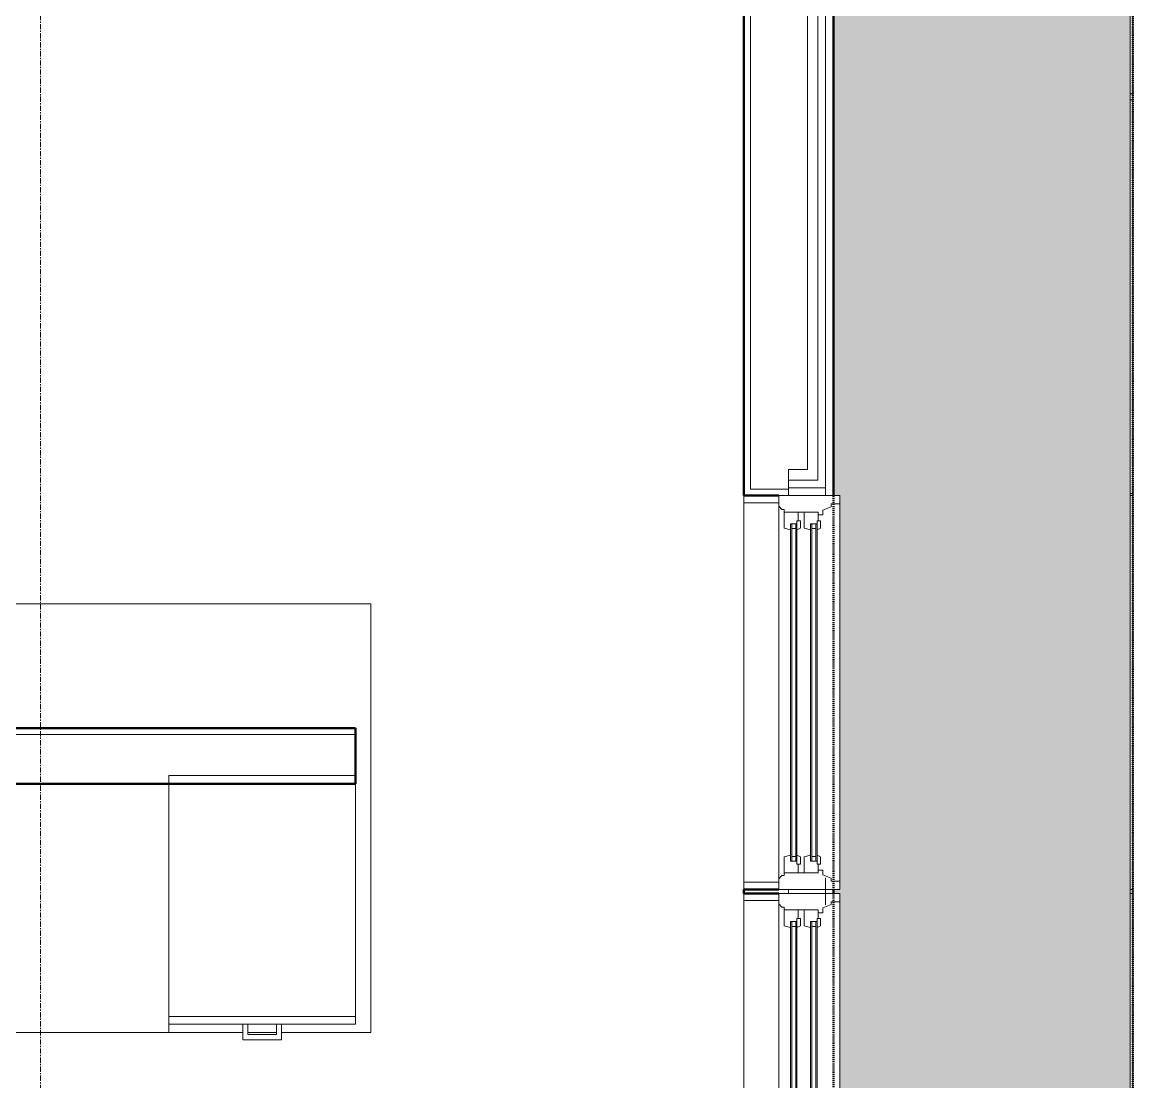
# Model space of a CAD drawing. Header units: inches. Extents: x -4235 to -464, y 9706 to 12338.
# Drawn here: x -2175.1 to -2067.9, y 11914.2 to 12016.5 of the extents above; entities that cross this region are included whole.
import ezdxf

# ---------------------------------------------------------------- set-up
doc = ezdxf.new("R2010")
doc.units = ezdxf.units.IN
doc.header["$MEASUREMENT"] = 0
doc.linetypes.add('Dash 1_16_', pattern=[0.125, 0.0625, -0.0625])
doc.linetypes.add('Grid Line 1_2_', pattern=[0.875, 0.5, -0.125, 0.125, -0.125])
for name, color, linetype, lineweight in [('0-1', 7, 'Continuous', 5), ('0-2', 10, 'Continuous', 9), ('A-CLNG-3', 13, 'Continuous', 9), ('A-CLNG-PATT-1', 253, 'Continuous', 13), ('A-GLAZ-1', 151, 'Continuous', 9), ('A-GLAZ-2', 151, 'Continuous', 20), ('A-WALL-1', 7, 'Continuous', 50), ('A-WALL-2', 250, 'Continuous', 13), ('A-WALL-3', 10, 'Continuous', 9), ('A-WALL-5', 113, 'Continuous', 9), ('A-WALL-6', 113, 'Continuous', 50), ('C-PROP-LINE-1', 91, 'Dash 1_16_', 50), ('Q-CASE-2', 10, 'Continuous', 9), ('S-GRID-1', 1, 'Grid Line 1_2_', 9)]:
    doc.layers.add(name, color=color, linetype=linetype, lineweight=lineweight)

# ---------------------------------------------------------------- blocks, each defined once
blk = doc.blocks.new('Base Cabinet 4 Drawer 254 - Base Cabinet 4 Drawer 254 18_ ADA-2970926-BACKGROUND - RCP - 1ST FLOOR')
at = {"layer": 'Q-CASE-2'}
for p, q in [((-1.14, 24), (-1.14, 25.5)), ((-1.14, 25.5), (2.61, 25.5)), ((2.11, 25), (-0.64, 25)), ((-0.64, 24), (-0.64, 25)), ((2.11, 24), (2.11, 25)), ((2.61, 25.5), (2.61, 24)), ((-8.26, 24), (9.74, 24)), ((-8.26, 23.25), (-8.26, 24)), ((-1.14, 24), (-0.64, 24)), ((2.61, 24), (2.11, 24)), ((9.74, 24), (9.74, 23.25)), ((9.74, 23.25), (-8.26, 23.25)), ((-8.26, 23.25), (-8.26, 0)), ((9.74, 0), (9.74, 23.25)), ((-8.26, 0), (9.74, 0))]:
    blk.add_line(p, q, dxfattribs=at)
blk = doc.blocks.new('Vanity Cabinet-Double Door-ADA - 33_ ADA-2763631-BACKGROUND - RCP - 1ST FLOOR')
at = {"layer": 'Q-CASE-2'}
for p, q in [((-15.26, -24), (-15.26, 0)), ((-15.26, 0), (16.74, 0)), ((16.74, 0), (16.74, -24)), ((16.74, -24), (-15.26, -24))]:
    blk.add_line(p, q, dxfattribs=at)
blk = doc.blocks.new('CTR - 1st Phase - Unit Layouts_rvt-1-BACKGROUND - RCP - 1ST FLOOR')
at = {"layer": 'A-WALL-1'}
for p, q in [((-2297.95, 11948.35), (-2142.95, 11948.35)), ((-2142.95, 11948.35), (-2142.95, 11942.98)), ((-2142.95, 11942.98), (-2225.7, 11942.98))]:
    blk.add_line(p, q, dxfattribs=at)
at = {"layer": 'A-WALL-2'}
blk.add_line((-2297.95, 11947.73), (-2142.95, 11947.73), dxfattribs=at)
at = {"layer": 'A-WALL-3'}
for p, q in [((-2297.95, 11948.35), (-2142.95, 11948.35)), ((-2142.95, 11948.35), (-2142.95, 11942.98)), ((-2142.95, 11942.98), (-2225.7, 11942.98))]:
    blk.add_line(p, q, dxfattribs=at)
at = {"layer": 'A-WALL-5'}
for p, q in [((-2299.47, 11960.35), (-2141.45, 11960.35)), ((-2141.45, 11960.35), (-2299.47, 11960.35)), ((-2141.45, 11960.35), (-2141.45, 11918.98)), ((-2141.45, 11918.98), (-2141.45, 11960.35)), ((-2153.82, 11918.98), (-2225.7, 11918.98)), ((-2153.82, 11918.98), (-2193.2, 11918.98)), ((-2150.57, 11918.98), (-2153.32, 11918.98)), ((-2150.57, 11918.98), (-2153.32, 11918.98)), ((-2141.45, 11918.98), (-2150.07, 11918.98)), ((-2141.45, 11918.98), (-2150.07, 11918.98))]:
    blk.add_line(p, q, dxfattribs=at)
at = {"layer": '0-2', "rotation": 180}
blk.add_blockref('Base Cabinet 4 Drawer 254 - Base Cabinet 4 Drawer 254 18_ ADA-2970926-BACKGROUND - RCP - 1ST FLOOR', (-2151.21, 11943.77), dxfattribs=at)
at = {"layer": '0-2'}
blk.add_blockref('Vanity Cabinet-Double Door-ADA - 33_ ADA-2763631-BACKGROUND - RCP - 1ST FLOOR', (-2177.69, 11942.98), dxfattribs=at)
blk = doc.blocks.new('Window-Double_Hung-Andersen-400_Series-Tilt_Wash - DOUBLE HUNG - COTTAGE - 1ST FLOOR-2889437-BACKGROUND - RCP - 1ST FLOOR')
at = {"layer": 'A-GLAZ-1'}
for p, q in [((-18.95, 4.31), (18.95, 4.31)), ((-18.95, 0.94), (-18.95, 4.31)), ((-18.32, 0.94), (-18.32, 4.31)), ((18.32, 0.94), (18.32, 4.31)), ((18.95, 4.31), (18.95, 0.94)), ((18.95, 0.94), (-18.95, 0.94)), ((-16.29, -0.31), (-15.7, -0.31)), ((-16.29, -0.69), (-15.7, -0.69)), ((-15.82, -0.69), (-15.82, -0.31)), ((-15.7, -0.19), (15.7, -0.19)), ((-15.7, -0.31), (15.7, -0.31)), ((-15.7, -0.69), (15.7, -0.69)), ((-15.7, -0.81), (15.7, -0.81)), ((16.29, -0.31), (15.7, -0.31)), ((16.29, -0.69), (15.7, -0.69)), ((15.82, -0.69), (15.82, -0.31)), ((-15.7, -2.13), (15.7, -2.13)), ((-16.29, -2.25), (-15.7, -2.25)), ((-16.29, -2.63), (-15.7, -2.63)), ((-15.82, -2.63), (-15.82, -2.25)), ((-15.7, -2.25), (15.7, -2.25)), ((-15.7, -2.63), (15.7, -2.63)), ((-15.7, -2.75), (15.7, -2.75)), ((16.29, -2.25), (15.7, -2.25)), ((16.29, -2.63), (15.7, -2.63)), ((15.82, -2.63), (15.82, -2.25))]:
    blk.add_line(p, q, dxfattribs=at)
at = {"layer": 'A-GLAZ-2'}
for p, q in [((-19.01, 0.94), (19.01, 0.94)), ((-19.01, -4.94), (-19.01, 0.94)), ((-17.67, 0.66), (-18, 0.94)), ((-17.67, 0.66), (-17.67, 0.44)), ((-17.67, 0.44), (-15.86, 0.44)), ((-17.42, -2.87), (-17.42, 0.44)), ((-15.86, 0.44), (-15.7, -0.19)), ((15.86, 0.44), (15.7, -0.19)), ((17.67, 0.44), (15.86, 0.44)), ((17.42, -2.87), (17.42, 0.44)), ((17.67, 0.66), (18, 0.94)), ((17.67, 0.66), (17.67, 0.44)), ((19.01, 0.94), (19.01, -4.94)), ((-17.42, -0.94), (-16.57, -0.94)), ((-16.57, -0.81), (-16.57, -1.16)), ((-15.7, -0.81), (-16.57, -0.81)), ((-16.29, -0.81), (-16.29, -0.19)), ((-15.7, -0.19), (-16.29, -0.19)), ((-15.86, -1.16), (-15.7, -0.81)), ((15.7, -0.19), (16.29, -0.19)), ((15.86, -1.16), (15.7, -0.81)), ((15.7, -0.81), (16.57, -0.81)), ((16.29, -0.81), (16.29, -0.19)), ((16.57, -0.81), (16.57, -1.16)), ((17.42, -0.94), (16.57, -0.94)), ((-17.42, -1.5), (-15.86, -1.5)), ((-15.86, -1.16), (-16.57, -1.16)), ((-16.29, -2.75), (-16.29, -2.13)), ((-15.7, -2.13), (-16.29, -2.13)), ((-15.86, -1.5), (-15.7, -2.13)), ((15.86, -1.5), (15.7, -2.13)), ((15.7, -2.13), (16.29, -2.13)), ((15.86, -1.16), (16.57, -1.16)), ((17.42, -1.5), (15.86, -1.5)), ((16.29, -2.75), (16.29, -2.13)), ((-17.42, -2.87), (-16.57, -2.87)), ((-17.14, -3.31), (-17.14, -2.87)), ((-16.57, -2.75), (-16.57, -3.09)), ((-15.7, -2.75), (-16.57, -2.75)), ((-15.86, -3.09), (-16.57, -3.09)), ((-15.86, -3.09), (-15.7, -2.75)), ((15.86, -3.09), (15.7, -2.75)), ((15.7, -2.75), (16.57, -2.75)), ((15.86, -3.09), (16.57, -3.09)), ((16.57, -2.75), (16.57, -3.09)), ((17.42, -2.87), (16.57, -2.87)), ((17.14, -3.31), (17.14, -2.87)), ((-19.01, -3.56), (-20.51, -3.56)), ((-18.2, -4.12), (-17.92, -4.12)), ((-18.2, -4.94), (-18.2, -4.12)), ((-17.92, -4.12), (-17.61, -3.31)), ((-17.61, -3.31), (-17.14, -3.31)), ((17.61, -3.31), (17.14, -3.31)), ((17.92, -4.12), (17.61, -3.31)), ((18.2, -4.12), (17.92, -4.12)), ((18.2, -4.94), (18.2, -4.12)), ((19.01, -3.56), (20.51, -3.56)), ((19.01, -4.94), (-19.01, -4.94))]:
    blk.add_line(p, q, dxfattribs=at)
blk = doc.blocks.new('Family - ___-2835860-BACKGROUND - RCP - 1ST FLOOR')
at = {"layer": 'C-PROP-LINE-1'}
blk.add_line((-2067.92, 11247.39), (-2067.92, 12118.59), dxfattribs=at)
blk = doc.blocks.new('Family - ___-2835903-BACKGROUND - RCP - 1ST FLOOR')
at = {"layer": 'C-PROP-LINE-1'}
blk.add_line((-2096.82, 11276.29), (-2096.82, 12089.69), dxfattribs=at)
blk = doc.blocks.new('Family - ___-2835932-BACKGROUND - RCP - 1ST FLOOR')
at = {"layer": 'C-PROP-LINE-1'}
blk.add_line((-2067.92, 11247.39), (-2067.92, 12118.59), dxfattribs=at)

msp = doc.modelspace()

# ---------------------------------------------------------------- hatches: boundary and pattern name
at = {"layer": 'A-CLNG-PATT-1'}
h = msp.add_hatch(dxfattribs=at)
h.set_pattern_fill('FP_8', color=256, style=0, pattern_type=2)
h.set_pattern_definition([(90, (-2963.524, 11049.389), (4, -2e-16), []), (0, (-2963.524, 11049.389), (8, -8), [4, -28]), (0, (-2959.524, 11065.389), (8, -8), [4, -28])])
h.paths.add_polyline_path([(-3860.47, 9980.44), (-3831.82, 10009.09), (-3831.82, 10051.37), (-3832.45, 10051.37), (-3832.45, 10089.39), (-3831.82, 10089.39), (-3831.82, 10127.98), (-3832.45, 10127.98), (-3832.45, 10166), (-3831.82, 10166), (-3831.82, 10167.33), (-3832.73, 10167.33), (-3832.73, 10203.45), (-3831.82, 10203.45), (-3831.82, 10213.15), (-3831.89, 10213.15), (-3831.89, 10212.15), (-3832.69, 10212.15), (-3832.69, 10213.15), (-3834.54, 10213.15), (-3834.57, 10213.01), (-3835.27, 10211.79), (-3836.35, 10210.89), (-3837.8, 10210.41), (-3839.08, 10210.41), (-3840.41, 10210.89), (-3841.51, 10211.83), (-3842.19, 10213.01), (-3842.44, 10214.4), (-3842.19, 10215.79), (-3841.71, 10216.69), (-3860.47, 10216.69), (-3860.47, 9996.98)], flags=0)
h.paths.add_polyline_path([(-2068.17, 9980.44), (-2068.17, 10851.14), (-2096.82, 10822.49), (-2096.82, 10780.21), (-2096.2, 10780.21), (-2096.2, 10742.19), (-2096.82, 10742.19), (-2096.82, 10703.41), (-2096.2, 10703.41), (-2096.2, 10665.39), (-2096.82, 10665.39), (-2096.82, 10665.01), (-2096.2, 10665.01), (-2096.2, 10626.99), (-2096.82, 10626.99), (-2096.82, 10571.43), (-2095.82, 10571.43), (-2095.82, 10542.43), (-2096.82, 10542.43), (-2096.82, 10511.41), (-2096.2, 10511.41), (-2096.2, 10473.39), (-2096.82, 10473.39), (-2096.82, 10396.21), (-2096.2, 10396.21), (-2096.2, 10358.19), (-2096.82, 10358.19), (-2096.82, 10357.81), (-2096.2, 10357.81), (-2096.2, 10319.79), (-2096.82, 10319.79), (-2096.82, 10290.15), (-2095.82, 10290.15), (-2095.82, 10261.15), (-2096.82, 10261.15), (-2096.82, 10204.21), (-2096.2, 10204.21), (-2096.2, 10166.19), (-2096.82, 10166.19), (-2096.82, 10165.81), (-2096.2, 10165.81), (-2096.2, 10127.79), (-2096.82, 10127.79), (-2096.82, 10127.41), (-2096.2, 10127.41), (-2096.2, 10089.39), (-2096.82, 10089.39), (-2096.82, 10009.09), (-2070.75, 9983.01)], flags=0)
h.paths.add_polyline_path([(-3834.32, 10215.65), (-3832.69, 10215.65), (-3832.69, 10216.65), (-3831.89, 10216.65), (-3831.89, 10215.65), (-3831.82, 10215.65), (-3831.82, 10242.99), (-3832.45, 10242.99), (-3832.45, 10281.01), (-3831.82, 10281.01), (-3831.82, 10362.63), (-3832.82, 10362.63), (-3832.82, 10391.63), (-3831.82, 10391.63), (-3831.82, 10434.99), (-3832.45, 10434.99), (-3832.45, 10473.01), (-3831.82, 10473.01), (-3831.82, 10473.77), (-3832.45, 10473.77), (-3832.45, 10511.79), (-3831.82, 10511.79), (-3831.82, 10569.59), (-3831.89, 10569.59), (-3831.89, 10568.59), (-3832.69, 10568.59), (-3832.69, 10569.59), (-3834.54, 10569.59), (-3834.57, 10569.45), (-3835.33, 10568.18), (-3836.35, 10567.33), (-3837.8, 10566.84), (-3839.08, 10566.84), (-3840.41, 10567.33), (-3841.51, 10568.27), (-3842.19, 10569.45), (-3842.44, 10570.84), (-3842.19, 10572.23), (-3841.49, 10573.45), (-3840.41, 10574.35), (-3838.96, 10574.83), (-3837.68, 10574.83), (-3836.35, 10574.35), (-3835.25, 10573.41), (-3834.57, 10572.23), (-3834.54, 10572.09), (-3832.69, 10572.09), (-3832.69, 10573.09), (-3831.89, 10573.09), (-3831.89, 10572.09), (-3831.82, 10572.09), (-3831.82, 10588.78), (-3832.45, 10588.78), (-3832.45, 10626.8), (-3831.82, 10626.8), (-3831.82, 10627.18), (-3832.45, 10627.18), (-3832.45, 10665.2), (-3831.82, 10665.2), (-3831.82, 10745.63), (-3832.82, 10745.63), (-3832.82, 10774.63), (-3831.82, 10774.63), (-3831.82, 10780.97), (-3832.45, 10780.97), (-3832.45, 10818.99), (-3831.82, 10818.99), (-3831.82, 10857.77), (-3832.45, 10857.77), (-3832.45, 10895.79), (-3831.82, 10895.79), (-3831.82, 10901.49), (-3832.82, 10901.49), (-3832.82, 10930.49), (-3831.82, 10930.49), (-3831.82, 10961.34), (-3831.89, 10961.34), (-3831.89, 10960.34), (-3832.69, 10960.34), (-3832.69, 10961.34), (-3834.54, 10961.34), (-3834.57, 10961.2), (-3835.27, 10959.98), (-3836.35, 10959.08), (-3837.8, 10958.59), (-3839.08, 10958.59), (-3840.41, 10959.08), (-3841.51, 10960.02), (-3842.19, 10961.2), (-3842.44, 10962.59), (-3842.19, 10963.98), (-3841.49, 10965.2), (-3840.41, 10966.1), (-3838.96, 10966.58), (-3837.68, 10966.58), (-3836.35, 10966.1), (-3835.25, 10965.16), (-3834.57, 10963.98), (-3834.54, 10963.84), (-3832.69, 10963.84), (-3832.69, 10964.84), (-3831.89, 10964.84), (-3831.89, 10963.84), (-3831.82, 10963.84), (-3831.82, 10973.54), (-3832.73, 10973.54), (-3832.73, 11009.66), (-3831.82, 11009.66), (-3831.82, 11011.18), (-3832.45, 11011.18), (-3832.45, 11049.2), (-3831.82, 11049.2), (-3831.82, 11049.58), (-3832.45, 11049.58), (-3832.45, 11087.6), (-3831.82, 11087.6), (-3831.82, 11403.73), (-3831.89, 11403.73), (-3831.89, 11402.73), (-3832.69, 11402.73), (-3832.69, 11403.73), (-3834.54, 11403.73), (-3834.57, 11403.6), (-3835.27, 11402.38), (-3836.35, 11401.47), (-3837.8, 11400.99), (-3839.08, 11400.99), (-3840.41, 11401.47), (-3841.51, 11402.42), (-3842.19, 11403.6), (-3842.44, 11404.98), (-3842.19, 11406.37), (-3841.49, 11407.59), (-3840.41, 11408.5), (-3838.96, 11408.98), (-3837.68, 11408.98), (-3836.35, 11408.5), (-3835.25, 11407.55), (-3834.57, 11406.37), (-3834.54, 11406.23), (-3832.69, 11406.23), (-3832.69, 11407.23), (-3831.89, 11407.23), (-3831.89, 11406.23), (-3831.82, 11406.23), (-3831.82, 11433.64), (-3860.47, 11433.64), (-3860.47, 11013.86), (-3833.89, 11013.86), (-3833.89, 11013.11), (-3860.47, 11013.11), (-3860.47, 10217.44), (-3840.93, 10217.48), (-3840.41, 10217.92), (-3838.96, 10218.4), (-3837.68, 10218.4), (-3836.35, 10217.92), (-3835.79, 10217.44), (-3833.32, 10217.44), (-3833.32, 10216.69), (-3835.09, 10216.69), (-3834.57, 10215.79), (-3834.54, 10215.65)], flags=0)
h.paths.add_polyline_path([(-2068.17, 11247.64), (-2068.17, 12118.34), (-2096.82, 12089.69), (-2096.82, 11970.8), (-2096.2, 11970.8), (-2096.2, 11932.78), (-2096.82, 11932.78), (-2096.82, 11932.4), (-2096.2, 11932.4), (-2096.2, 11894.38), (-2096.82, 11894.38), (-2096.82, 11840.75), (-2095.82, 11840.75), (-2095.82, 11811.75), (-2096.82, 11811.75), (-2096.82, 11778.8), (-2096.2, 11778.8), (-2096.2, 11740.78), (-2096.82, 11740.78), (-2096.82, 11740.4), (-2096.2, 11740.4), (-2096.2, 11702.38), (-2096.82, 11702.38), (-2096.82, 11663.6), (-2096.2, 11663.6), (-2096.2, 11625.58), (-2096.82, 11625.58), (-2096.82, 11557.35), (-2095.82, 11557.35), (-2095.82, 11528.35), (-2096.82, 11528.35), (-2096.82, 11471.79), (-2096.2, 11471.79), (-2096.2, 11433.77), (-2096.82, 11433.77), (-2096.82, 11433.39), (-2096.2, 11433.39), (-2096.2, 11395.37), (-2096.82, 11395.37), (-2096.82, 11356.4), (-2096.2, 11356.4), (-2096.2, 11318.38), (-2096.82, 11318.38), (-2096.82, 11276.29), (-2070.75, 11250.21)], flags=0)
h.paths.add_polyline_path([(-3841.98, 11548.34), (-3841.49, 11549.18), (-3840.41, 11550.09), (-3838.96, 11550.57), (-3837.68, 11550.57), (-3836.35, 11550.09), (-3835.25, 11549.14), (-3834.78, 11548.34), (-3832.69, 11548.34), (-3832.69, 11548.83), (-3831.89, 11548.81), (-3831.89, 11548.34), (-3831.82, 11548.34), (-3831.82, 11775.74), (-3831.89, 11775.74), (-3831.89, 11774.74), (-3832.69, 11774.74), (-3832.69, 11775.74), (-3834.54, 11775.74), (-3834.57, 11775.6), (-3835.27, 11774.38), (-3836.35, 11773.48), (-3837.8, 11772.99), (-3839.08, 11772.99), (-3840.41, 11773.48), (-3841.51, 11774.42), (-3842.19, 11775.6), (-3842.44, 11776.99), (-3842.19, 11778.38), (-3841.49, 11779.6), (-3840.41, 11780.5), (-3838.96, 11780.98), (-3837.68, 11780.98), (-3836.35, 11780.5), (-3835.25, 11779.56), (-3834.57, 11778.38), (-3834.54, 11778.24), (-3832.69, 11778.24), (-3832.69, 11779.24), (-3831.89, 11779.24), (-3831.89, 11778.24), (-3831.82, 11778.24), (-3831.82, 11823.24), (-3860.47, 11823.24), (-3860.47, 11548.34), (-3842.19, 11548.34)], flags=0)
h.paths.add_polyline_path([(-3831.82, 11824.99), (-3831.82, 11933.34), (-3832.45, 11933.34), (-3832.45, 11971.36), (-3832.45, 11971.37), (-3832.45, 12009.39), (-3831.82, 12009.39), (-3831.82, 12032.24), (-3832.45, 12032.24), (-3832.45, 12070.27), (-3831.82, 12070.27), (-3831.82, 12089.69), (-3860.47, 12118.34), (-3860.47, 12085.69), (-3834.85, 12085.69), (-3834.85, 12084.94), (-3860.47, 12084.94), (-3860.47, 11824.99), (-3833.82, 11824.99)], flags=0)

# ---------------------------------------------------------------- linework, layer by layer
at = {"layer": 'A-CLNG-3'}
msp.add_line((-2068.17, 12118.34), (-2068.17, 11247.64), dxfattribs=at)
at = {"layer": 'A-WALL-5'}
for p, q in [((-2067.92, 12118.21), (-2067.92, 11433.58)), ((-2105.45, 11970.74), (-2105.45, 12089.69)), ((-2097.57, 12088.94), (-2097.57, 11971.55)), ((-2099.32, 12087.19), (-2099.32, 11973.3)), ((-2098.32, 12088.19), (-2098.32, 11972.3)), ((-2104.82, 11971.43), (-2104.82, 12081.69)), ((-2067.92, 12009.58), (-2068.17, 12009.58)), ((-2068.17, 12009.58), (-2067.92, 12009.58)), ((-2067.92, 12009.01), (-2068.17, 12009.01)), ((-2101.14, 11970.8), (-2101.14, 11973.3)), ((-2099.32, 11973.3), (-2101.14, 11973.3)), ((-2101.14, 11971.43), (-2104.82, 11971.43)), ((-2098.32, 11972.3), (-2101.14, 11972.3)), ((-2097.57, 11971.55), (-2101.14, 11971.55)), ((-2068.17, 11970.99), (-2067.92, 11970.99)), ((-2067.92, 11970.8), (-2068.17, 11970.8)), ((-2105.45, 11932.84), (-2105.45, 11932.34)), ((-2101.14, 11932.78), (-2101.14, 11932.4)), ((-2068.17, 11932.78), (-2067.92, 11932.78)), ((-2067.92, 11932.4), (-2068.17, 11932.4))]:
    msp.add_line(p, q, dxfattribs=at)
at = {"layer": 'A-WALL-6'}
for p, q in [((-2096.82, 12089.69), (-2096.82, 11970.8)), ((-2105.45, 11970.8), (-2105.45, 12081.06)), ((-2102.07, 11970.8), (-2105.45, 11970.8)), ((-2105.45, 11932.4), (-2105.45, 11932.78)), ((-2105.45, 11932.78), (-2102.07, 11932.78)), ((-2102.07, 11932.4), (-2105.45, 11932.4)), ((-2096.82, 11932.78), (-2096.82, 11932.4))]:
    msp.add_line(p, q, dxfattribs=at)
at = {"layer": 'S-GRID-1'}
msp.add_line((-2173.32, 9836.18), (-2173.32, 12288.89), dxfattribs=at)

# ---------------------------------------------------------------- block references
at = {"layer": '0-1'}
msp.add_blockref('CTR - 1st Phase - Unit Layouts_rvt-1-BACKGROUND - RCP - 1ST FLOOR', (0, 0), dxfattribs=at)
at = {"layer": 'A-GLAZ-1', "rotation": 89.99999999999882}
for p in [(-2101.14, 11951.79), (-2101.14, 11913.39)]:
    msp.add_blockref('Window-Double_Hung-Andersen-400_Series-Tilt_Wash - DOUBLE HUNG - COTTAGE - 1ST FLOOR-2889437-BACKGROUND - RCP - 1ST FLOOR', p, dxfattribs=at)
at = {"layer": 'C-PROP-LINE-1'}
for name in ['Family - ___-2835860-BACKGROUND - RCP - 1ST FLOOR', 'Family - ___-2835932-BACKGROUND - RCP - 1ST FLOOR', 'Family - ___-2835903-BACKGROUND - RCP - 1ST FLOOR']:
    msp.add_blockref(name, (0, 0), dxfattribs=at)

doc.saveas('drawing.dxf')
